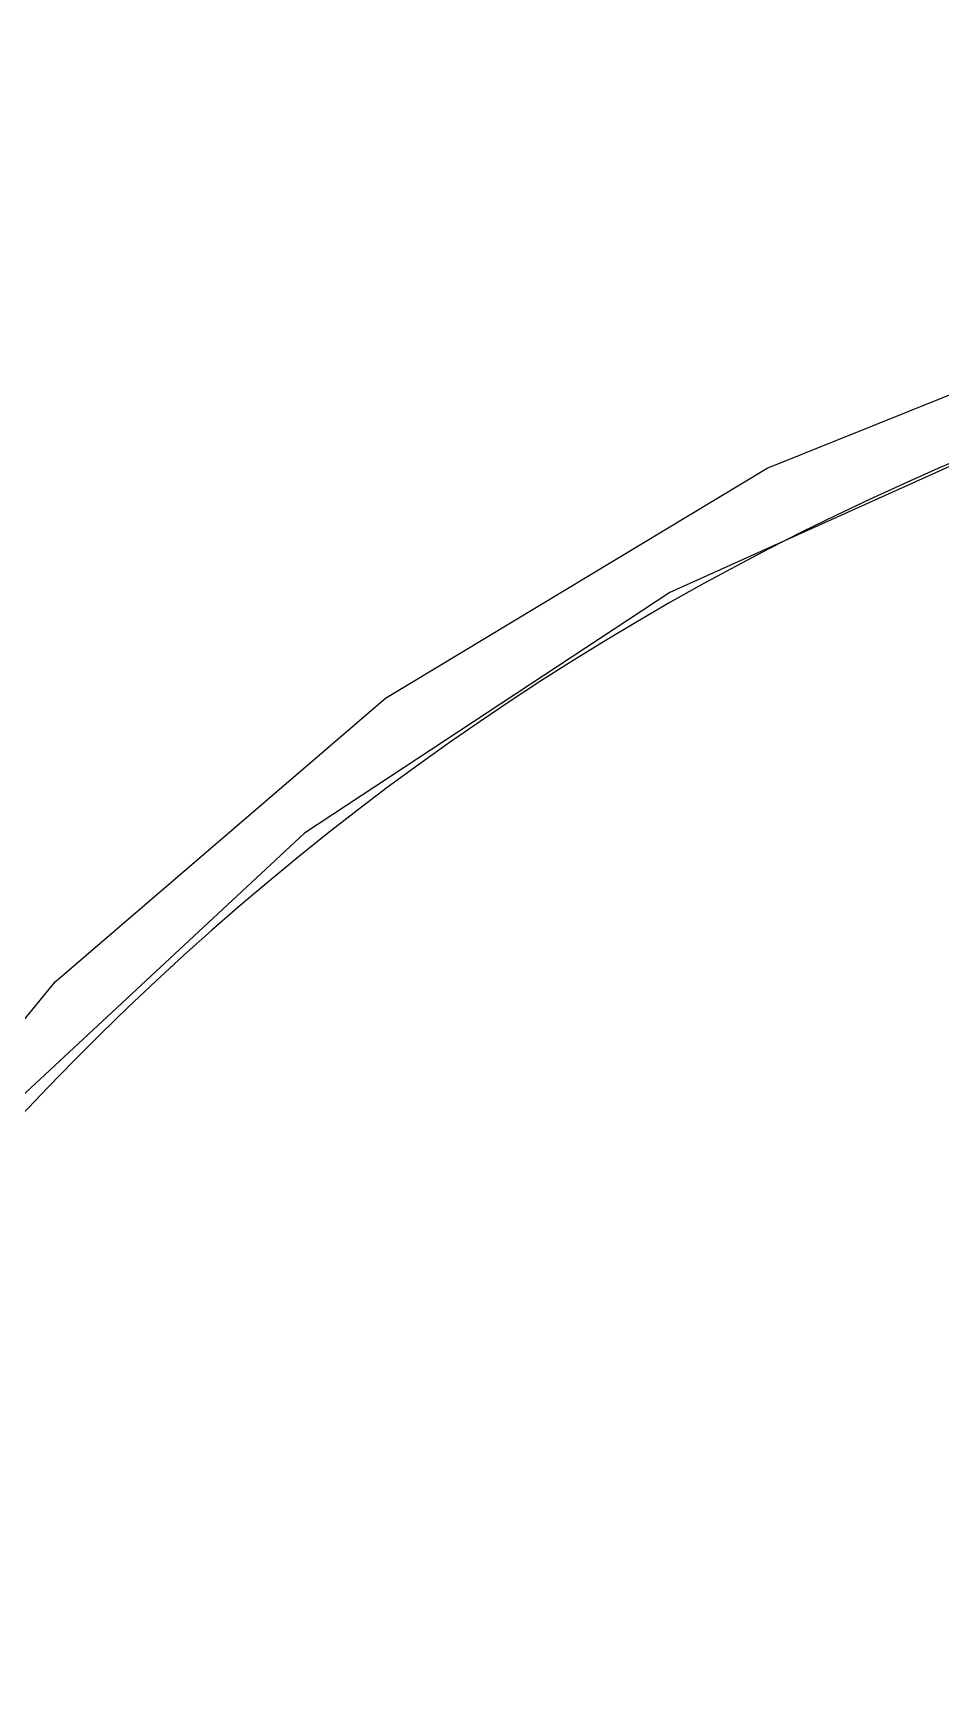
# Model space of a CAD drawing. Extents: x 75 to 2075, y 25 to 1460.
# Drawn here: x 604.4 to 610.33, y 671.44 to 682.22 of the extents above; entities that cross this region are included whole.
import ezdxf

# ---------------------------------------------------------------- set-up
doc = ezdxf.new("R2010")
doc.units = 0
doc.header["$LTSCALE"] = 5
doc.linetypes.add('SLD-KATı', pattern=[0])
doc.layers.get('0').update_dxf_attribs({"linetype": 'CONTINUOUS'})

msp = doc.modelspace()

# ---------------------------------------------------------------- linework, layer by layer
at = {"color": 7, "linetype": 'SLD-KATı', "flags": 128}
for points in [[(600.408, 665.458), (600.386, 666.359), (600.676, 668.97), (601.484, 671.501), (602.786, 673.876), (604.543, 676.023), (606.701, 677.876), (609.194, 679.379), (611.947, 680.487), (614.876, 681.165), (617.892, 681.393), (620.904, 681.165), (623.82, 680.487), (626.551, 679.379), (629.014, 677.876), (631.135, 676.023), (632.849, 673.876), (634.104, 671.501), (634.862, 668.97), (635.101, 666.491)], [(617.028, 680.903), (614.068, 680.551), (611.216, 679.765), (608.558, 678.568), (606.172, 676.996), (604.129, 675.095), (602.49, 672.922), (601.302, 670.541), (600.602, 668.023), (600.409, 665.441), (600.449, 664.697)]]:
    msp.add_lwpolyline(points, dxfattribs=at)
at = {"color": 8, "linetype": 'SLD-KATı'}
for centre, radius, start, end in [((614.096, 676.124), 15.224, 116.6675, 200.555), ((614.534, 674.919), 14.873, 117.1479, 181.4153)]:
    msp.add_arc(centre, radius, start, end, dxfattribs=at)
at = {"color": 7, "linetype": 'SLD-KATı'}
msp.add_arc((617.449, 662.912), 17.946, 91.3572, 141.7814, dxfattribs=at)
for points, knots in [([(619.974, 710.383), (619.958, 711.669), (619.927, 714.028), (619.501, 716.775), (618.902, 718.693), (618.153, 720.087), (617.264, 721.071), (616.287, 721.694), (615.155, 722.075), (613.811, 722.137), (611.878, 721.678), (609.535, 720.283), (606.807, 717.865), (604.202, 715.054), (601.645, 711.957), (599.23, 708.816), (596.635, 705.273), (593.689, 701.085), (590.883, 696.974), (588.477, 693.412), (586.549, 690.552), (584.515, 687.548), (582.535, 684.673), (580.681, 682.055), (579.228, 680.097), (578.1, 678.659), (577.229, 677.615), (576.512, 676.84), (575.918, 676.295), (575.869, 676.244), (575.841, 676.213)], [0, 0, 0, 0, 0.038446, 0.070583, 0.097966, 0.121189, 0.145812, 0.165835, 0.182548, 0.206895, 0.237007, 0.301104, 0.359457, 0.421623, 0.477828, 0.527711, 0.577052, 0.639887, 0.70471, 0.736266, 0.768913, 0.803621, 0.83528, 0.859984, 0.886701, 0.903105, 0.922534, 0.945296, 0.967736, 1, 1, 1, 1]), ([(573.086, 674.942), (573.146, 674.553), (573.248, 673.888), (573.696, 673.1), (574.015, 672.672), (574.921, 672.034), (575.662, 671.87), (576.882, 671.918), (578.089, 672.55), (579.18, 673.464), (580.441, 674.781), (581.767, 676.377), (583.307, 678.385), (585.145, 680.928), (587.203, 683.887), (589.365, 687.063), (591.806, 690.682), (594.374, 694.489), (596.921, 698.212), (599.478, 701.873), (602.078, 705.475), (604.574, 708.751), (606.827, 711.512), (608.876, 713.821), (610.686, 715.595), (612.082, 716.744), (613.15, 717.429), (613.872, 717.759), (614.355, 717.806), (614.375, 717.799), (614.47, 717.77), (614.648, 717.596), (614.96, 717.049), (615.312, 715.942), (615.562, 714.278), (615.685, 712.339), (615.687, 711.092), (615.689, 710.426)], [0, 0, 0, 0, 0.036264, 0.061957, 0.078959, 0.089679, 0.10614, 0.123885, 0.156976, 0.186056, 0.21064, 0.232076, 0.253519, 0.277854, 0.306134, 0.33687, 0.369958, 0.416405, 0.460545, 0.499893, 0.552941, 0.605887, 0.645859, 0.690682, 0.736196, 0.767267, 0.795652, 0.822675, 0.847597, 0.86116, 0.876852, 0.895874, 0.914145, 0.936651, 0.964426, 0.981022, 1, 1, 1, 1])]:
    msp.add_open_spline(points, degree=3, knots=knots, dxfattribs=at)

doc.saveas('drawing.dxf')
